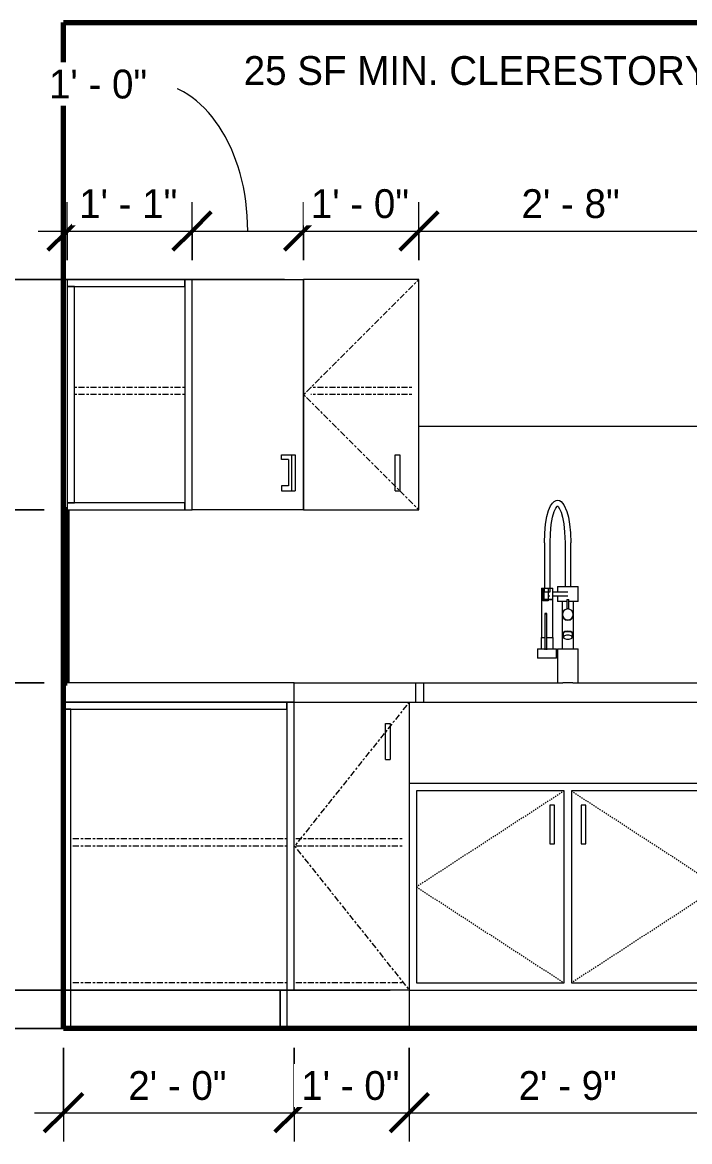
# Model space of a CAD drawing. Header units: inches. Extents: x -2718 to -922, y 119 to 10852.
# Drawn here: x -1671.8 to -1602.4, y 124.2 to 240.8 of the extents above; entities that cross this region are included whole.
import ezdxf

# ---------------------------------------------------------------- set-up
doc = ezdxf.new("R2010")
doc.units = ezdxf.units.IN
doc.header["$MEASUREMENT"] = 0
doc.linetypes.add('Center', pattern=[1.25, 0.25, -0.1875, 0.625, -0.1875])
doc.linetypes.add('Dash', pattern=[0.25, 0.125, -0.125])
for name, color, linetype, lineweight in [('0-4', 130, 'Continuous', 5), ('A-ANNO-DIMS', 211, 'Continuous', 9), ('A-ANNO-DIMS-32', 211, 'Continuous', 9), ('A-FLOR-2', 10, 'Continuous', 70), ('A-WALL', 113, 'Continuous', 18), ('A-WALL-3', 113, 'Continuous', 70), ('A-WALL-4', 113, 'Continuous', 9), ('G-ANNO-TEXT-1', 147, 'Continuous', 20), ('I-WALL-1', 10, 'Continuous', 70), ('P-SANR-FIXT', 6, 'Continuous', 9), ('Q-CASE', 31, 'Continuous', 9), ('Q-CASE-2', 31, 'Center', 9), ('Q-CASE-HDLN', 31, 'Dash', 9), ('Q-SPCQ', 91, 'Continuous', 9)]:
    doc.layers.add(name, color=color, linetype=linetype, lineweight=lineweight)
doc.styles.add('Century Gothic', font='ufonts.com_century-gothic.ttf', dxfattribs={"height": 3})
doc.dimstyles.new('OD_1__HACK_2', dxfattribs={"dimscale": 12, "dimtxt": 3.132505, "dimasz": 0.333333, "dimexe": 0.25, "dimexo": 0.166667, "dimgap": 0.041667, "dimtad": 1, "dimdec": 0, "dimzin": 3, "dimdsep": 46, "dimlunit": 4, "dimtxsty": 'Century Gothic', "dimblk1": 'OBLIQUE', "dimblk2": 'OBLIQUE', "dimsah": 1, "dimcen": 0.09, "dimdle": 0.25, "dimazin": 0, "dimtfac": 1, "dimtdec": 4, "dimtix": 1, "dimtmove": 0, "dimatfit": 3, "dimfxl": 1, "dimtvp": 1, "dimtfill": 1, "dimfrac": 2, "dimtolj": 1, "dimtzin": 0, "dimarcsym": 2})
doc.dimstyles.new('OD_1__HACK_2_1', dxfattribs={"dimscale": 12, "dimtxt": 3.132505, "dimasz": 0.333333, "dimexe": 0.25, "dimexo": 0.166667, "dimgap": 0.041667, "dimtad": 1, "dimdec": 0, "dimzin": 3, "dimdsep": 46, "dimlunit": 4, "dimtxsty": 'Century Gothic', "dimblk1": 'OBLIQUE', "dimblk2": 'OBLIQUE', "dimsah": 1, "dimcen": 0.09, "dimdle": 0.25, "dimazin": 0, "dimtfac": 1, "dimtdec": 4, "dimtix": 1, "dimtmove": 1, "dimatfit": 3, "dimfxl": 1, "dimtvp": 1, "dimtfill": 1, "dimfrac": 2, "dimtolj": 1, "dimtzin": 0, "dimarcsym": 2})

# ---------------------------------------------------------------- blocks, each defined once
blk = doc.blocks.new('CTR - 1st Phase - Shell_rvt-4-2ND _ 3RD FLOOR - STUDIO A - ADA TYPE B - KITCHEN SIDE WALL')
at = {"layer": 'A-FLOR-2'}
for p, q in [((2517.37, 240.75), (2669.99, 240.75)), ((2669.99, 136), (2517.37, 136))]:
    blk.add_line(p, q, dxfattribs=at)
blk = doc.blocks.new('CTR - 1st Phase - Common Walls_rvt-4-2ND _ 3RD FLOOR - STUDIO A - ADA TYPE B - KITCHEN SIDE WALL')
at = {"layer": 'I-WALL-1'}
for q in [(2517.37, 240.76), (2517.37, 136)]:
    blk.add_line((2517.37, 136), q, dxfattribs=at)
blk = doc.blocks.new('Base Cabinet Corner 197 - Base Cabinet Corner 197-2569781-2ND _ 3RD FLOOR - STUDIO A - ADA TYPE B - KITCHEN SIDE WALL')
at = {"layer": 'Q-CASE'}
for p, q in [((2540.62, 170), (2517.37, 170)), ((2517.37, 170), (2517.37, 169.25)), ((2517.37, 169.25), (2540.62, 169.25)), ((2518.12, 169.25), (2517.37, 169.25)), ((2517.37, 169.25), (2517.37, 136)), ((2518.12, 136), (2518.12, 169.25)), ((2541.37, 170), (2540.62, 170)), ((2540.62, 170), (2540.62, 140)), ((2540.62, 169.25), (2540.62, 170)), ((2541.37, 170), (2541.39, 170)), ((2541.37, 140), (2541.37, 170)), ((2541.39, 170), (2553.37, 170)), ((2541.39, 140), (2541.39, 170)), ((2550.89, 167.75), (2551.37, 167.75)), ((2550.89, 164), (2550.89, 167.75)), ((2551.37, 167.75), (2551.37, 164)), ((2550.89, 164), (2551.37, 164)), ((2553.37, 161.5), (2553.37, 140)), ((2539.9, 140), (2539.9, 136)), ((2540.66, 140), (2539.91, 140)), ((2539.91, 140), (2539.91, 136)), ((2540.62, 140), (2541.37, 140)), ((2540.66, 136), (2540.66, 140)), ((2541.39, 140), (2541.37, 140)), ((2553.37, 140), (2541.39, 140)), ((2553.37, 140), (2553.37, 136)), ((2553.37, 140), (2553.37, 136)), ((2517.37, 136), (2518.12, 136)), ((2539.91, 136), (2540.66, 136))]:
    blk.add_line(p, q, dxfattribs=at)
at = {"layer": 'Q-CASE-2'}
for p, q in [((2553.37, 170), (2541.42, 155)), ((2540.66, 155.75), (2518.12, 155.75)), ((2540.66, 155), (2518.12, 155)), ((2552.62, 155.75), (2541.37, 155.75)), ((2552.62, 155), (2541.42, 155)), ((2541.42, 155), (2553.37, 140)), ((2540.66, 140.75), (2518.12, 140.75)), ((2540.66, 140), (2518.12, 140)), ((2552.62, 140.75), (2541.37, 140.75)), ((2552.62, 140), (2541.42, 140))]:
    blk.add_line(p, q, dxfattribs=at)
blk = doc.blocks.new('Vanity Cabinet-Double Door - 33_-2318066-2ND _ 3RD FLOOR - STUDIO A - ADA TYPE B - KITCHEN SIDE WALL')
at = {"layer": 'Q-CASE'}
for p, q in [((2586.37, 140), (2586.37, 161.5)), ((2554.12, 160.75), (2554.12, 140.75)), ((2569.5, 160.75), (2554.12, 160.75)), ((2569.5, 140.75), (2569.5, 160.75)), ((2570.25, 160.75), (2570.25, 140.75)), ((2585.62, 160.75), (2570.25, 160.75)), ((2585.62, 140.75), (2585.62, 160.75)), ((2568.5, 159.25), (2568, 159.25)), ((2568, 159.25), (2568, 155.25)), ((2568.5, 155.25), (2568.5, 159.25)), ((2571.75, 159.25), (2571.25, 159.25)), ((2571.25, 159.25), (2571.25, 155.25)), ((2571.75, 155.25), (2571.75, 159.25)), ((2568, 155.25), (2568.5, 155.25)), ((2571.25, 155.25), (2571.75, 155.25)), ((2553.37, 140), (2586.37, 140)), ((2554.12, 140.75), (2569.5, 140.75)), ((2570.25, 140.75), (2585.62, 140.75)), ((2586.37, 140), (2586.37, 136))]:
    blk.add_line(p, q, dxfattribs=at)
at = {"layer": 'Q-CASE-HDLN'}
for p, q in [((2569.5, 160.75), (2554.12, 150.75)), ((2570.25, 160.75), (2585.62, 150.75)), ((2554.12, 150.75), (2569.5, 140.75)), ((2585.62, 150.75), (2570.25, 140.75))]:
    blk.add_line(p, q, dxfattribs=at)
blk = doc.blocks.new('308 - 308 x 24_-2727442-2ND _ 3RD FLOOR - STUDIO A - ADA TYPE B - KITCHEN SIDE WALL')
at = {"layer": 'Q-CASE'}
for p, q in [((2517.37, 214), (2517.75, 214)), ((2530.75, 214), (2542.37, 214)), ((2542.37, 190), (2542.37, 214)), ((2542.37, 214), (2542.37, 190)), ((2540.08, 195.25), (2540.08, 195.75)), ((2540.08, 195.75), (2541.14, 195.75)), ((2540.78, 195.25), (2540.08, 195.25)), ((2540.78, 195.25), (2540.78, 192.5)), ((2541.14, 195.75), (2541.48, 195.75)), ((2541.14, 192), (2541.14, 195.75)), ((2541.48, 195.75), (2541.48, 192)), ((2540.78, 192.5), (2540.08, 192.5)), ((2540.08, 192.5), (2540.08, 192)), ((2540.08, 192), (2541.14, 192)), ((2541.14, 192), (2541.48, 192)), ((2542.37, 190), (2530.75, 190))]:
    blk.add_line(p, q, dxfattribs=at)
blk = doc.blocks.new('300 Series Wall Hung Cabinet_301 - 12_ x 24_-2730234-2ND _ 3RD FLOOR - STUDIO A - ADA TYPE B - KITCHEN SIDE WALL')
at = {"layer": 'Q-CASE'}
for p, q in [((2554.37, 214), (2542.37, 214)), ((2542.37, 214), (2542.37, 190)), ((2554.37, 190), (2554.37, 214)), ((2551.89, 195.75), (2552.37, 195.75)), ((2551.89, 192), (2551.89, 195.75)), ((2552.37, 195.75), (2552.37, 192)), ((2551.89, 192), (2552.37, 192)), ((2542.37, 190), (2554.37, 190))]:
    blk.add_line(p, q, dxfattribs=at)
at = {"layer": 'Q-CASE-2'}
for p, q in [((2542.37, 202), (2554.37, 214)), ((2542.37, 202), (2554.37, 190)), ((2553.62, 202.75), (2543.12, 202.75)), ((2553.62, 202), (2543.12, 202))]:
    blk.add_line(p, q, dxfattribs=at)
blk = doc.blocks.new('kitchen_faucet_14143 - kitchen_faucet_14143-2965259-2ND _ 3RD FLOOR - STUDIO A - ADA TYPE B - KITCHEN SIDE WALL')
at = {"layer": 'P-SANR-FIXT'}
for p, q in [((2567.43, 186.57), (2567.43, 181.84)), ((2568.02, 181.45), (2568.02, 186.57)), ((2569.59, 186.57), (2569.59, 182.04)), ((2570.18, 182.04), (2570.18, 186.57)), ((2567.12, 181.84), (2567.12, 180.66)), ((2567.12, 181.84), (2567.28, 181.84)), ((2567.28, 181.84), (2567.41, 181.84)), ((2567.28, 180.66), (2567.28, 181.84)), ((2567.41, 180.66), (2567.41, 181.84)), ((2567.43, 181.45), (2567.43, 181.84)), ((2567.43, 181.84), (2567.72, 181.84)), ((2567.72, 181.84), (2567.83, 181.84)), ((2567.83, 181.84), (2568.3, 181.84)), ((2567.83, 181.84), (2567.83, 180.66)), ((2568.3, 180.66), (2568.3, 181.84)), ((2568.79, 182.04), (2568.79, 181.45)), ((2568.79, 182.04), (2569.87, 182.04)), ((2569.87, 182.04), (2570.96, 182.04)), ((2570.96, 180.46), (2570.96, 182.04)), ((2567.12, 180.66), (2567.12, 176.72)), ((2567.12, 180.66), (2567.28, 180.66)), ((2567.28, 180.66), (2567.12, 180.66)), ((2567.28, 180.66), (2567.41, 180.66)), ((2567.28, 180.55), (2567.28, 180.66)), ((2567.41, 180.66), (2567.28, 180.66)), ((2567.41, 180.66), (2567.83, 180.66)), ((2567.41, 180.55), (2567.41, 180.66)), ((2567.83, 180.66), (2567.41, 180.66)), ((2567.83, 181.45), (2567.43, 181.45)), ((2568.01, 181.45), (2567.83, 181.45)), ((2567.83, 181.06), (2568.01, 181.06)), ((2567.83, 180.66), (2568.3, 180.66)), ((2567.83, 180.66), (2567.83, 180.55)), ((2568.3, 180.66), (2567.83, 180.66)), ((2569.87, 181.45), (2568.3, 181.45)), ((2568.3, 181.06), (2569.87, 181.06)), ((2568.3, 176.72), (2568.3, 180.66)), ((2568.79, 181.06), (2568.79, 180.46)), ((2569.76, 180.66), (2569.76, 179.67)), ((2569.76, 180.66), (2569.87, 180.66)), ((2569.87, 180.66), (2569.99, 180.66)), ((2569.99, 179.67), (2569.99, 180.66)), ((2567.71, 180.55), (2567.28, 180.55)), ((2567.83, 180.55), (2567.71, 180.55)), ((2569.76, 180.46), (2568.79, 180.46)), ((2569.28, 180.46), (2569.28, 179.25)), ((2570.96, 180.46), (2569.99, 180.46)), ((2570.46, 179.25), (2570.46, 180.46)), ((2567.48, 179.2), (2567.48, 175.42)), ((2567.67, 175.42), (2567.67, 179.2)), ((2569.28, 179.25), (2569.28, 177.11)), ((2570.46, 177.11), (2570.46, 179.25)), ((2567.08, 176.72), (2567.08, 175.54)), ((2567.08, 176.72), (2567.48, 176.72)), ((2567.67, 176.72), (2567.71, 176.72)), ((2567.71, 176.72), (2568.34, 176.72)), ((2568.34, 175.54), (2568.34, 176.72)), ((2569.28, 177.11), (2569.28, 175.54)), ((2569.38, 177.11), (2569.38, 176.75)), ((2570.37, 176.75), (2570.37, 177.11)), ((2570.46, 175.54), (2570.46, 177.11)), ((2566.73, 175.54), (2566.73, 174.56)), ((2566.73, 175.54), (2567.71, 175.54)), ((2567.71, 175.54), (2568.7, 175.54)), ((2568.7, 174.56), (2568.7, 175.54)), ((2568.79, 175.54), (2568.79, 172)), ((2568.79, 175.54), (2569.87, 175.54)), ((2569.87, 175.54), (2570.96, 175.54)), ((2570.96, 172), (2570.96, 175.54)), ((2567.71, 174.56), (2566.73, 174.56)), ((2568.7, 174.56), (2567.71, 174.56)), ((2569.87, 172), (2569.36, 172)), ((2570.39, 172), (2569.87, 172))]:
    blk.add_line(p, q, dxfattribs=at)
at = {"layer": 'P-SANR-FIXT', "flags": 128}
for points in [[(2567.43, 186.57), (2567.46, 187.57), (2567.55, 188.51), (2567.69, 189.32), (2567.87, 189.95), (2568.06, 190.41), (2568.26, 190.71), (2568.46, 190.89), (2568.66, 190.98), (2568.83, 191), (2568.99, 190.97)], [(2568.02, 186.57), (2568.05, 187.55), (2568.14, 188.47), (2568.28, 189.25), (2568.45, 189.82), (2568.62, 190.19), (2568.75, 190.37), (2568.8, 190.41)], [(2568.8, 190.41), (2568.88, 190.34), (2569.02, 190.12), (2569.18, 189.76), (2569.32, 189.24), (2569.45, 188.54), (2569.54, 187.69), (2569.59, 186.57)], [(2568.99, 190.97), (2569.16, 190.88), (2569.47, 190.53), (2569.77, 189.83), (2569.93, 189.24), (2570.05, 188.5), (2570.14, 187.61), (2570.18, 186.57)]]:
    blk.add_lwpolyline(points, dxfattribs=at)
at = {"layer": 'P-SANR-FIXT'}
for centre, radius, start, end in [((2569.87, 179.1), 0.591, 120, 180), ((2569.87, 179.12), 0.571, 0, 180), ((2569.87, 179.1), 0.591, 0, 60), ((2569.87, 179.1), 0.591, 180, 0), ((2569.87, 179.12), 0.571, 180, 0)]:
    blk.add_arc(centre, radius, start, end, dxfattribs=at)
for centre, major_axis, ratio, start_param, end_param in [((2567.57, 179.2), (0.0984, 0), 0.173648, 1.570796, 4.712389), ((2567.57, 179.2), (0.0984, 0), 0.173648, 4.712389, 7.853982), ((2569.87, 179.25), (-0.591, 0), 0.422618, 5.829796, 6.283185), ((2569.87, 179.25), (0.591, 0), 0.422618, 0, 0.453389), ((2569.87, 177.11), (-0.591, 0), 0.422618, 4.712389, 6.86064), ((2569.87, 177.11), (-0.492, 0), 0.422618, 4.712389, 6.283185), ((2569.87, 177.11), (0.591, 0), 0.422618, 5.70573, 7.853982), ((2569.87, 177.11), (-0.492, 0), 0.422618, 3.141593, 4.712389), ((2569.87, 176.75), (-0.492, 0), 0.422618, 4.712389, 7.853982), ((2569.87, 176.75), (-0.492, 0), 0.422618, 1.570796, 4.712389)]:
    blk.add_ellipse(centre, major_axis=major_axis, ratio=ratio, start_param=start_param, end_param=end_param, dxfattribs=at)
blk = doc.blocks.new('Stainless Steel Farmhous Kitchen Sink - Stainless Steel Farmhous Kitchen Sink-2552578-2ND _ 3RD FLOOR - STUDIO A - ADA TYPE B - KITCHEN SIDE WALL')
at = {"layer": 'P-SANR-FIXT'}
for p, q in [((2553.37, 170), (2586.37, 170)), ((2553.37, 170), (2553.37, 161.5)), ((2586.37, 161.5), (2586.37, 170)), ((2586.37, 161.5), (2553.37, 161.5))]:
    blk.add_line(p, q, dxfattribs=at)
blk = doc.blocks.new('300 Series Wall Hung Cabinet_302 - 24_ X 24_-V6-2ND _ 3RD FLOOR - STUDIO A - ADA TYPE B - KITCHEN SIDE WALL')
at = {"layer": 'Q-CASE'}
for p, q in [((2530, 214), (2517.75, 214)), ((2517.75, 214), (2517.75, 213.25)), ((2530, 214), (2530, 190)), ((2530.75, 214), (2530, 214)), ((2530, 213.25), (2530, 214)), ((2530.75, 190), (2530.75, 214)), ((2517.75, 213.25), (2517.75, 190.75)), ((2518.5, 213.25), (2517.75, 213.25)), ((2517.75, 213.25), (2530, 213.25)), ((2518.5, 190.75), (2518.5, 213.25)), ((2517.75, 190.75), (2518.5, 190.75)), ((2530, 190.75), (2517.75, 190.75)), ((2517.75, 190.75), (2517.75, 190)), ((2517.75, 190), (2530, 190)), ((2530, 190), (2530, 190.75)), ((2530, 190), (2530.75, 190))]:
    blk.add_line(p, q, dxfattribs=at)
at = {"layer": 'Q-CASE-2'}
for p, q in [((2530, 202.75), (2518.5, 202.75)), ((2530, 202), (2518.5, 202))]:
    blk.add_line(p, q, dxfattribs=at)
blk = doc.blocks.new('DIMBLOCK62-2ND _ 3RD FLOOR - STUDIO A - ADA TYPE B - KITCHEN SIDE WALL')
at = {"layer": 'A-ANNO-DIMS-32'}
for p, q in [((-1667.18, 216), (-1667.18, 222.04)), ((-1654.18, 216), (-1654.18, 222.04)), ((-1670.18, 219.04), (-1654.18, 219.04)), ((-1667.18, 219.04), (-1667.18, 216)), ((-1654.18, 219.04), (-1654.18, 216))]:
    blk.add_line(p, q, dxfattribs=at)
at = {"layer": 'A-ANNO-DIMS-32', "lineweight": 50}
for p, q in [((-1667.18, 219.04), (-1665.18, 221.04)), ((-1654.18, 219.04), (-1652.18, 221.04)), ((-1667.18, 219.04), (-1669.18, 217.04)), ((-1654.18, 219.04), (-1656.18, 217.04))]:
    blk.add_line(p, q, dxfattribs=at)
at = {"layer": 'A-ANNO-DIMS-32', "color": 0, "insert": (-1665.93, 223.39), "char_height": 3, "width": 12.5897, "attachment_point": 1, "line_spacing_factor": 0.984502, "style": 'Century Gothic', "bg_fill": 3, "box_fill_scale": 1.25, "bg_fill_color": 256, "bg_fill_true_color": 13158600, "bg_fill_transparency": 0}
blk.add_mtext('1\' - 1"', dxfattribs=at)
blk = doc.blocks.new('_Oblique')
at = {"color": 0, "linetype": 'ByBlock', "lineweight": -2}
blk.add_line((-0.5, -0.5), (0.5, 0.5), dxfattribs=at)
blk = doc.blocks.new('DIMBLOCK63-2ND _ 3RD FLOOR - STUDIO A - ADA TYPE B - KITCHEN SIDE WALL')
at = {"layer": 'A-ANNO-DIMS-32'}
for p, q in [((-1654.18, 216), (-1654.18, 222.04)), ((-1642.56, 216), (-1642.56, 222.04)), ((-1654.18, 219.04), (-1642.56, 219.04)), ((-1654.18, 219.04), (-1654.18, 216)), ((-1642.56, 219.04), (-1642.56, 216))]:
    blk.add_line(p, q, dxfattribs=at)
at = {"layer": 'A-ANNO-DIMS-32', "lineweight": 50}
for p, q in [((-1654.18, 219.04), (-1652.18, 221.04)), ((-1642.56, 219.04), (-1640.56, 221.04)), ((-1654.18, 219.04), (-1656.18, 217.04)), ((-1642.56, 219.04), (-1644.56, 217.04))]:
    blk.add_line(p, q, dxfattribs=at)
at = {"layer": 'A-ANNO-DIMS-32'}
blk.add_ellipse((-1658.58, 219.04), major_axis=(0, 15.41), ratio=0.662142, start_param=4.712389, end_param=6.283185, dxfattribs=at)
at = {"layer": 'A-ANNO-DIMS-32', "color": 0, "insert": (-1669.07, 235.84), "char_height": 3, "width": 12.5897, "attachment_point": 1, "line_spacing_factor": 0.984502, "style": 'Century Gothic', "bg_fill": 3, "box_fill_scale": 1.25, "bg_fill_color": 256, "bg_fill_true_color": 13158600, "bg_fill_transparency": 0}
blk.add_mtext('1\' - 0"', dxfattribs=at)
blk = doc.blocks.new('DIMBLOCK64-2ND _ 3RD FLOOR - STUDIO A - ADA TYPE B - KITCHEN SIDE WALL')
at = {"layer": 'A-ANNO-DIMS-32'}
for p, q in [((-1642.56, 216), (-1642.56, 222.04)), ((-1630.56, 216), (-1630.56, 222.04)), ((-1642.56, 219.04), (-1630.56, 219.04)), ((-1642.56, 219.04), (-1642.56, 216)), ((-1630.56, 219.04), (-1630.56, 216))]:
    blk.add_line(p, q, dxfattribs=at)
at = {"layer": 'A-ANNO-DIMS-32', "lineweight": 50}
for p, q in [((-1642.56, 219.04), (-1640.56, 221.04)), ((-1630.56, 219.04), (-1628.56, 221.04)), ((-1642.56, 219.04), (-1644.56, 217.04)), ((-1630.56, 219.04), (-1632.56, 217.04))]:
    blk.add_line(p, q, dxfattribs=at)
at = {"layer": 'A-ANNO-DIMS-32', "color": 0, "insert": (-1641.81, 223.39), "char_height": 3, "width": 12.5897, "attachment_point": 1, "line_spacing_factor": 0.984502, "style": 'Century Gothic', "bg_fill": 3, "box_fill_scale": 1.25, "bg_fill_color": 256, "bg_fill_true_color": 13158600, "bg_fill_transparency": 0}
blk.add_mtext('1\' - 0"', dxfattribs=at)
blk = doc.blocks.new('DIMBLOCK65-2ND _ 3RD FLOOR - STUDIO A - ADA TYPE B - KITCHEN SIDE WALL')
at = {"layer": 'A-ANNO-DIMS-32'}
for p, q in [((-1630.56, 216), (-1630.56, 222.04)), ((-1598.71, 216), (-1598.71, 222.04)), ((-1630.56, 219.04), (-1598.71, 219.04)), ((-1630.56, 219.04), (-1630.56, 216)), ((-1598.71, 219.04), (-1598.71, 216))]:
    blk.add_line(p, q, dxfattribs=at)
at = {"layer": 'A-ANNO-DIMS-32', "lineweight": 50}
for p, q in [((-1630.56, 219.04), (-1628.56, 221.04)), ((-1598.71, 219.04), (-1596.71, 221.04)), ((-1630.56, 219.04), (-1632.56, 217.04)), ((-1598.71, 219.04), (-1600.71, 217.04))]:
    blk.add_line(p, q, dxfattribs=at)
at = {"layer": 'A-ANNO-DIMS-32', "color": 0, "insert": (-1619.88, 223.39), "char_height": 3, "width": 12.5897, "attachment_point": 1, "line_spacing_factor": 0.984502, "style": 'Century Gothic', "bg_fill": 3, "box_fill_scale": 1.25, "bg_fill_color": 256, "bg_fill_true_color": 13158600, "bg_fill_transparency": 0}
blk.add_mtext('2\' - 8"', dxfattribs=at)
blk = doc.blocks.new('DIMBLOCK68-2ND _ 3RD FLOOR - STUDIO A - ADA TYPE B - KITCHEN SIDE WALL')
at = {"layer": 'A-ANNO-DIMS-32'}
for p, q in [((-1695.99, 133), (-1695.99, 217)), ((-1644.56, 214), (-1698.99, 214)), ((-1695.99, 214), (-1644.56, 214)), ((-1669.56, 136), (-1698.99, 136)), ((-1695.99, 136), (-1669.56, 136))]:
    blk.add_line(p, q, dxfattribs=at)
at = {"layer": 'A-ANNO-DIMS-32', "lineweight": 50}
for p, q in [((-1695.99, 214), (-1697.99, 216)), ((-1695.99, 214), (-1693.99, 212)), ((-1695.99, 136), (-1697.99, 138)), ((-1695.99, 136), (-1693.99, 134))]:
    blk.add_line(p, q, dxfattribs=at)
at = {"layer": 'A-ANNO-DIMS-32', "color": 0, "insert": (-1700.33, 169.75), "char_height": 3, "width": 12.5897, "attachment_point": 1, "rotation": 90, "line_spacing_factor": 0.984502, "style": 'Century Gothic', "bg_fill": 3, "box_fill_scale": 1.25, "bg_fill_color": 256, "bg_fill_true_color": 13158600, "bg_fill_transparency": 0}
blk.add_mtext('6\' - 6"', dxfattribs=at)
blk = doc.blocks.new('DIMBLOCK69-2ND _ 3RD FLOOR - STUDIO A - ADA TYPE B - KITCHEN SIDE WALL')
at = {"layer": 'A-ANNO-DIMS-32'}
for p, q in [((-1679.99, 133), (-1679.99, 143)), ((-1633.56, 140), (-1682.99, 140)), ((-1679.99, 140), (-1633.56, 140)), ((-1633.56, 136), (-1682.99, 136)), ((-1679.99, 136), (-1633.56, 136))]:
    blk.add_line(p, q, dxfattribs=at)
at = {"layer": 'A-ANNO-DIMS-32', "lineweight": 50}
for p, q in [((-1679.99, 140), (-1681.99, 142)), ((-1679.99, 140), (-1677.99, 138)), ((-1679.99, 136), (-1681.99, 138)), ((-1679.99, 136), (-1677.99, 134))]:
    blk.add_line(p, q, dxfattribs=at)
at = {"layer": 'A-ANNO-DIMS-32', "color": 0, "char_height": 3, "attachment_point": 1, "rotation": 90, "line_spacing_factor": 0.984502, "style": 'Century Gothic', "bg_fill": 3, "box_fill_scale": 1.25, "bg_fill_color": 256, "bg_fill_true_color": 13158600, "bg_fill_transparency": 0}
for s, insert, width in [('TOE KICK', (-1678.41, 128.95), 21.7187), ('4"', (-1684.33, 136.19), 4.3557)]:
    blk.add_mtext(s, dxfattribs=dict(at, insert=insert, width=width))
blk = doc.blocks.new('DIMBLOCK70-2ND _ 3RD FLOOR - STUDIO A - ADA TYPE B - KITCHEN SIDE WALL')
at = {"layer": 'A-ANNO-DIMS-32', "lineweight": 50}
for p, q in [((-1687.99, 172), (-1689.99, 174)), ((-1687.99, 172), (-1685.99, 170)), ((-1687.99, 136), (-1689.99, 138)), ((-1687.99, 136), (-1685.99, 134))]:
    blk.add_line(p, q, dxfattribs=at)
at = {"layer": 'A-ANNO-DIMS-32'}
for p, q in [((-1669.56, 172), (-1690.99, 172)), ((-1687.99, 133), (-1687.99, 172)), ((-1687.99, 172), (-1669.56, 172)), ((-1669.56, 136), (-1690.99, 136)), ((-1687.99, 136), (-1669.56, 136))]:
    blk.add_line(p, q, dxfattribs=at)
at = {"layer": 'A-ANNO-DIMS-32', "color": 0, "insert": (-1692.33, 148.75), "char_height": 3, "width": 12.5897, "attachment_point": 1, "rotation": 90, "line_spacing_factor": 0.984502, "style": 'Century Gothic', "bg_fill": 3, "box_fill_scale": 1.25, "bg_fill_color": 256, "bg_fill_true_color": 13158600, "bg_fill_transparency": 0}
blk.add_mtext('3\' - 0"', dxfattribs=at)
blk = doc.blocks.new('DIMBLOCK71-2ND _ 3RD FLOOR - STUDIO A - ADA TYPE B - KITCHEN SIDE WALL')
at = {"layer": 'A-ANNO-DIMS-32', "lineweight": 50}
for p, q in [((-1687.99, 190), (-1689.99, 192)), ((-1687.99, 190), (-1685.99, 188)), ((-1687.99, 172), (-1689.99, 174)), ((-1687.99, 172), (-1685.99, 170))]:
    blk.add_line(p, q, dxfattribs=at)
at = {"layer": 'A-ANNO-DIMS-32'}
for p, q in [((-1669.56, 190), (-1690.99, 190)), ((-1687.99, 172), (-1687.99, 190)), ((-1687.99, 190), (-1669.56, 190)), ((-1669.56, 172), (-1690.99, 172)), ((-1687.99, 172), (-1669.56, 172))]:
    blk.add_line(p, q, dxfattribs=at)
at = {"layer": 'A-ANNO-DIMS-32', "color": 0, "insert": (-1692.33, 175.75), "char_height": 3, "width": 12.5897, "attachment_point": 1, "rotation": 90, "line_spacing_factor": 0.984502, "style": 'Century Gothic', "bg_fill": 3, "box_fill_scale": 1.25, "bg_fill_color": 256, "bg_fill_true_color": 13158600, "bg_fill_transparency": 0}
blk.add_mtext('1\' - 6"', dxfattribs=at)
blk = doc.blocks.new('DIMBLOCK72-2ND _ 3RD FLOOR - STUDIO A - ADA TYPE B - KITCHEN SIDE WALL')
at = {"layer": 'A-ANNO-DIMS-32'}
for p, q in [((-1687.99, 190), (-1687.99, 217)), ((-1669.56, 214), (-1690.99, 214)), ((-1687.99, 214), (-1669.56, 214)), ((-1669.56, 190), (-1690.99, 190)), ((-1687.99, 190), (-1669.56, 190))]:
    blk.add_line(p, q, dxfattribs=at)
at = {"layer": 'A-ANNO-DIMS-32', "lineweight": 50}
for p, q in [((-1687.99, 214), (-1689.99, 216)), ((-1687.99, 214), (-1685.99, 212)), ((-1687.99, 190), (-1689.99, 192)), ((-1687.99, 190), (-1685.99, 188))]:
    blk.add_line(p, q, dxfattribs=at)
at = {"layer": 'A-ANNO-DIMS-32', "color": 0, "insert": (-1692.33, 196.75), "char_height": 3, "width": 12.5897, "attachment_point": 1, "rotation": 90, "line_spacing_factor": 0.984502, "style": 'Century Gothic', "bg_fill": 3, "box_fill_scale": 1.25, "bg_fill_color": 256, "bg_fill_true_color": 13158600, "bg_fill_transparency": 0}
blk.add_mtext('2\' - 0"', dxfattribs=at)
blk = doc.blocks.new('DIMBLOCK73-2ND _ 3RD FLOOR - STUDIO A - ADA TYPE B - KITCHEN SIDE WALL')
at = {"layer": 'A-ANNO-DIMS-32'}
for p, q in [((-1667.56, 134), (-1667.56, 124.23)), ((-1667.56, 127.23), (-1667.56, 134)), ((-1643.56, 134), (-1643.56, 124.23)), ((-1643.56, 127.23), (-1643.56, 134)), ((-1670.56, 127.23), (-1643.56, 127.23))]:
    blk.add_line(p, q, dxfattribs=at)
at = {"layer": 'A-ANNO-DIMS-32', "lineweight": 50}
for p, q in [((-1667.56, 127.23), (-1665.56, 129.23)), ((-1643.56, 127.23), (-1641.56, 129.23)), ((-1667.56, 127.23), (-1669.56, 125.23)), ((-1643.56, 127.23), (-1645.56, 125.23))]:
    blk.add_line(p, q, dxfattribs=at)
at = {"layer": 'A-ANNO-DIMS-32', "color": 0, "insert": (-1660.81, 131.57), "char_height": 3, "width": 12.5897, "attachment_point": 1, "line_spacing_factor": 0.984502, "style": 'Century Gothic', "bg_fill": 3, "box_fill_scale": 1.25, "bg_fill_color": 256, "bg_fill_true_color": 13158600, "bg_fill_transparency": 0}
blk.add_mtext('2\' - 0"', dxfattribs=at)
blk = doc.blocks.new('DIMBLOCK74-2ND _ 3RD FLOOR - STUDIO A - ADA TYPE B - KITCHEN SIDE WALL')
at = {"layer": 'A-ANNO-DIMS-32'}
for p, q in [((-1643.56, 134), (-1643.56, 124.23)), ((-1643.56, 127.23), (-1643.56, 134)), ((-1631.56, 134), (-1631.56, 124.23)), ((-1631.56, 127.23), (-1631.56, 134)), ((-1643.56, 127.23), (-1631.56, 127.23))]:
    blk.add_line(p, q, dxfattribs=at)
at = {"layer": 'A-ANNO-DIMS-32', "lineweight": 50}
for p, q in [((-1643.56, 127.23), (-1641.56, 129.23)), ((-1631.56, 127.23), (-1629.56, 129.23)), ((-1643.56, 127.23), (-1645.56, 125.23)), ((-1631.56, 127.23), (-1633.56, 125.23))]:
    blk.add_line(p, q, dxfattribs=at)
at = {"layer": 'A-ANNO-DIMS-32', "color": 0, "insert": (-1642.81, 131.57), "char_height": 3, "width": 12.5897, "attachment_point": 1, "line_spacing_factor": 0.984502, "style": 'Century Gothic', "bg_fill": 3, "box_fill_scale": 1.25, "bg_fill_color": 256, "bg_fill_true_color": 13158600, "bg_fill_transparency": 0}
blk.add_mtext('1\' - 0"', dxfattribs=at)
blk = doc.blocks.new('DIMBLOCK75-2ND _ 3RD FLOOR - STUDIO A - ADA TYPE B - KITCHEN SIDE WALL')
at = {"layer": 'A-ANNO-DIMS-32'}
for p, q in [((-1631.56, 134), (-1631.56, 124.23)), ((-1631.56, 127.23), (-1631.56, 134)), ((-1598.31, 134), (-1598.31, 124.23)), ((-1598.31, 127.23), (-1598.31, 134)), ((-1631.56, 127.23), (-1598.31, 127.23))]:
    blk.add_line(p, q, dxfattribs=at)
at = {"layer": 'A-ANNO-DIMS-32', "lineweight": 50}
for p, q in [((-1631.56, 127.23), (-1629.56, 129.23)), ((-1598.31, 127.23), (-1596.31, 129.23)), ((-1631.56, 127.23), (-1633.56, 125.23)), ((-1598.31, 127.23), (-1600.31, 125.23))]:
    blk.add_line(p, q, dxfattribs=at)
at = {"layer": 'A-ANNO-DIMS-32', "color": 0, "insert": (-1620.18, 131.57), "char_height": 3, "width": 12.5897, "attachment_point": 1, "line_spacing_factor": 0.984502, "style": 'Century Gothic', "bg_fill": 3, "box_fill_scale": 1.25, "bg_fill_color": 256, "bg_fill_true_color": 13158600, "bg_fill_transparency": 0}
blk.add_mtext('2\' - 9"', dxfattribs=at)

msp = doc.modelspace()

# ---------------------------------------------------------------- linework, layer by layer
at = {"layer": 'A-WALL'}
msp.add_line((-1598.71, 198.67), (-1630.56, 198.67), dxfattribs=at)
at = {"layer": 'A-WALL-3'}
for p, q in [((-1667.56, 190), (-1667.56, 172)), ((-1667.18, 190), (-1667.56, 190)), ((-1667.18, 172), (-1667.18, 190)), ((-1667.56, 172), (-1667.18, 172))]:
    msp.add_line(p, q, dxfattribs=at)
at = {"layer": 'A-WALL-4'}
msp.add_line((-1643.56, 172), (-1630.89, 172), dxfattribs=at)
at = {"layer": 'Q-SPCQ'}
for p, q in [((-1643.56, 172), (-1667.56, 172)), ((-1667.56, 172), (-1667.56, 170)), ((-1643.56, 170), (-1643.56, 172)), ((-1630.89, 172), (-1630.06, 172)), ((-1630.89, 170), (-1630.89, 172)), ((-1630.06, 170), (-1630.06, 172)), ((-1630.06, 172), (-1629.56, 172)), ((-1629.56, 172), (-1615.57, 172)), ((-1614.55, 172), (-1600.56, 172)), ((-1667.56, 170), (-1643.56, 170))]:
    msp.add_line(p, q, dxfattribs=at)

# ---------------------------------------------------------------- block references
at = {"layer": '0-4'}
for name in ['CTR - 1st Phase - Common Walls_rvt-4-2ND _ 3RD FLOOR - STUDIO A - ADA TYPE B - KITCHEN SIDE WALL', 'CTR - 1st Phase - Shell_rvt-4-2ND _ 3RD FLOOR - STUDIO A - ADA TYPE B - KITCHEN SIDE WALL']:
    msp.add_blockref(name, (-4184.93, 0), dxfattribs=at)
at = {"layer": 'P-SANR-FIXT'}
for name in ['kitchen_faucet_14143 - kitchen_faucet_14143-2965259-2ND _ 3RD FLOOR - STUDIO A - ADA TYPE B - KITCHEN SIDE WALL', 'Stainless Steel Farmhous Kitchen Sink - Stainless Steel Farmhous Kitchen Sink-2552578-2ND _ 3RD FLOOR - STUDIO A - ADA TYPE B - KITCHEN SIDE WALL']:
    msp.add_blockref(name, (-4184.93, 0), dxfattribs=at)
at = {"layer": 'Q-CASE'}
for name in ['308 - 308 x 24_-2727442-2ND _ 3RD FLOOR - STUDIO A - ADA TYPE B - KITCHEN SIDE WALL', '300 Series Wall Hung Cabinet_302 - 24_ X 24_-V6-2ND _ 3RD FLOOR - STUDIO A - ADA TYPE B - KITCHEN SIDE WALL', '300 Series Wall Hung Cabinet_301 - 12_ x 24_-2730234-2ND _ 3RD FLOOR - STUDIO A - ADA TYPE B - KITCHEN SIDE WALL', 'Base Cabinet Corner 197 - Base Cabinet Corner 197-2569781-2ND _ 3RD FLOOR - STUDIO A - ADA TYPE B - KITCHEN SIDE WALL', 'Vanity Cabinet-Double Door - 33_-2318066-2ND _ 3RD FLOOR - STUDIO A - ADA TYPE B - KITCHEN SIDE WALL']:
    msp.add_blockref(name, (-4184.93, 0), dxfattribs=at)

# ---------------------------------------------------------------- texts
at = {"layer": 'G-ANNO-TEXT-1', "insert": (-1648.8, 237.25), "char_height": 3, "width": 93.223, "attachment_point": 1, "style": 'Century Gothic'}
msp.add_mtext('25 SF MIN. CLERESTORY TO BEDROOM', dxfattribs=at)

# ---------------------------------------------------------------- next in the draw order: dimensions: what is measured, and where the dimension line sits
at = {"layer": 'A-ANNO-DIMS'}
dim = msp.add_linear_dim(base=(-1654.18, 219.04), p1=(-1667.18, 214), p2=(-1654.18, 214), dimstyle='OD_1__HACK_2', override={"dimpost": '<>', "dimfxl": 13}, dxfattribs=at)
dim.commit()
dim.dimension.update_dxf_attribs({"geometry": 'DIMBLOCK62-2ND _ 3RD FLOOR - STUDIO A - ADA TYPE B - KITCHEN SIDE WALL', "text_midpoint": (-1660.68, 221.04)})

# ---------------------------------------------------------------- next in the draw order: dimensions: what is measured, and where the dimension line sits
dim = msp.add_linear_dim(base=(-1642.56, 219.04), p1=(-1654.18, 214), p2=(-1642.56, 214), dimstyle='OD_1__HACK_2_1', override={"dimpost": '<>', "dimfxl": 11.625}, dxfattribs=at)
dim.commit()
dim.dimension.update_dxf_attribs({"geometry": 'DIMBLOCK63-2ND _ 3RD FLOOR - STUDIO A - ADA TYPE B - KITCHEN SIDE WALL', "text_midpoint": (-1662.77, 233.84), "dimtype": 160})

# ---------------------------------------------------------------- next in the draw order: dimensions: what is measured, and where the dimension line sits
dim = msp.add_linear_dim(base=(-1630.56, 219.04), p1=(-1642.56, 214), p2=(-1630.56, 214), dimstyle='OD_1__HACK_2', override={"dimpost": '<>', "dimfxl": 12}, dxfattribs=at)
dim.commit()
dim.dimension.update_dxf_attribs({"geometry": 'DIMBLOCK64-2ND _ 3RD FLOOR - STUDIO A - ADA TYPE B - KITCHEN SIDE WALL', "text_midpoint": (-1636.56, 221.12)})

# ---------------------------------------------------------------- next in the draw order: dimensions: what is measured, and where the dimension line sits
dim = msp.add_linear_dim(base=(-1598.71, 219.04), p1=(-1630.56, 214), p2=(-1598.71, 214), dimstyle='OD_1__HACK_2', override={"dimpost": '<>', "dimfxl": 31.85}, dxfattribs=at)
dim.commit()
dim.dimension.update_dxf_attribs({"geometry": 'DIMBLOCK65-2ND _ 3RD FLOOR - STUDIO A - ADA TYPE B - KITCHEN SIDE WALL', "text_midpoint": (-1614.63, 221.12)})
dim = msp.add_linear_dim(base=(-1695.99, 214), p1=(-1667.56, 136), p2=(-1642.56, 214), angle=90, dimstyle='OD_1__HACK_2', override={"dimpost": '<>', "dimfxl": 81.908486}, dxfattribs=at)
dim.commit()
dim.dimension.update_dxf_attribs({"geometry": 'DIMBLOCK68-2ND _ 3RD FLOOR - STUDIO A - ADA TYPE B - KITCHEN SIDE WALL', "text_midpoint": (-1698.06, 175)})

# ---------------------------------------------------------------- next in the draw order: dimensions: what is measured, and where the dimension line sits
dim = msp.add_linear_dim(base=(-1679.99, 140), p1=(-1631.56, 136), p2=(-1631.56, 140), angle=90, text='<>\\XTOE KICK', dimstyle='OD_1__HACK_2', override={"dimpost": '<>', "dimfxl": 4}, dxfattribs=at)
dim.commit()
dim.dimension.update_dxf_attribs({"geometry": 'DIMBLOCK69-2ND _ 3RD FLOOR - STUDIO A - ADA TYPE B - KITCHEN SIDE WALL', "text_midpoint": (-1679.99, 138)})

# ---------------------------------------------------------------- next in the draw order: dimensions: what is measured, and where the dimension line sits
dim = msp.add_linear_dim(base=(-1687.99, 172), p1=(-1667.56, 136), p2=(-1667.56, 172), angle=90, dimstyle='OD_1__HACK_2', override={"dimpost": '<>', "dimfxl": 36}, dxfattribs=at)
dim.commit()
dim.dimension.update_dxf_attribs({"geometry": 'DIMBLOCK70-2ND _ 3RD FLOOR - STUDIO A - ADA TYPE B - KITCHEN SIDE WALL', "text_midpoint": (-1690.06, 154)})

# ---------------------------------------------------------------- next in the draw order: dimensions: what is measured, and where the dimension line sits
dim = msp.add_linear_dim(base=(-1687.99, 190), p1=(-1667.56, 172), p2=(-1667.56, 190), angle=90, dimstyle='OD_1__HACK_2', override={"dimpost": '<>', "dimfxl": 18}, dxfattribs=at)
dim.commit()
dim.dimension.update_dxf_attribs({"geometry": 'DIMBLOCK71-2ND _ 3RD FLOOR - STUDIO A - ADA TYPE B - KITCHEN SIDE WALL', "text_midpoint": (-1690.06, 181)})
dim = msp.add_linear_dim(base=(-1643.56, 127.23), p1=(-1667.56, 136), p2=(-1643.56, 136), dimstyle='OD_1__HACK_2', override={"dimpost": '<>', "dimfxl": 24}, dxfattribs=at)
dim.commit()
dim.dimension.update_dxf_attribs({"geometry": 'DIMBLOCK73-2ND _ 3RD FLOOR - STUDIO A - ADA TYPE B - KITCHEN SIDE WALL', "text_midpoint": (-1655.56, 129.3)})

# ---------------------------------------------------------------- next in the draw order: dimensions: what is measured, and where the dimension line sits
dim = msp.add_linear_dim(base=(-1687.99, 214), p1=(-1667.56, 190), p2=(-1667.56, 214), angle=90, dimstyle='OD_1__HACK_2', override={"dimpost": '<>', "dimfxl": 24}, dxfattribs=at)
dim.commit()
dim.dimension.update_dxf_attribs({"geometry": 'DIMBLOCK72-2ND _ 3RD FLOOR - STUDIO A - ADA TYPE B - KITCHEN SIDE WALL', "text_midpoint": (-1690.06, 202)})
dim = msp.add_linear_dim(base=(-1631.56, 127.23), p1=(-1643.56, 136), p2=(-1631.56, 136), dimstyle='OD_1__HACK_2', override={"dimpost": '<>', "dimfxl": 12}, dxfattribs=at)
dim.commit()
dim.dimension.update_dxf_attribs({"geometry": 'DIMBLOCK74-2ND _ 3RD FLOOR - STUDIO A - ADA TYPE B - KITCHEN SIDE WALL', "text_midpoint": (-1637.56, 129.3)})

# ---------------------------------------------------------------- next in the draw order: dimensions: what is measured, and where the dimension line sits
dim = msp.add_linear_dim(base=(-1598.31, 127.23), p1=(-1631.56, 136), p2=(-1598.31, 136), dimstyle='OD_1__HACK_2', override={"dimpost": '<>', "dimfxl": 33.25}, dxfattribs=at)
dim.commit()
dim.dimension.update_dxf_attribs({"geometry": 'DIMBLOCK75-2ND _ 3RD FLOOR - STUDIO A - ADA TYPE B - KITCHEN SIDE WALL', "text_midpoint": (-1614.93, 129.3)})

doc.saveas('drawing.dxf')
